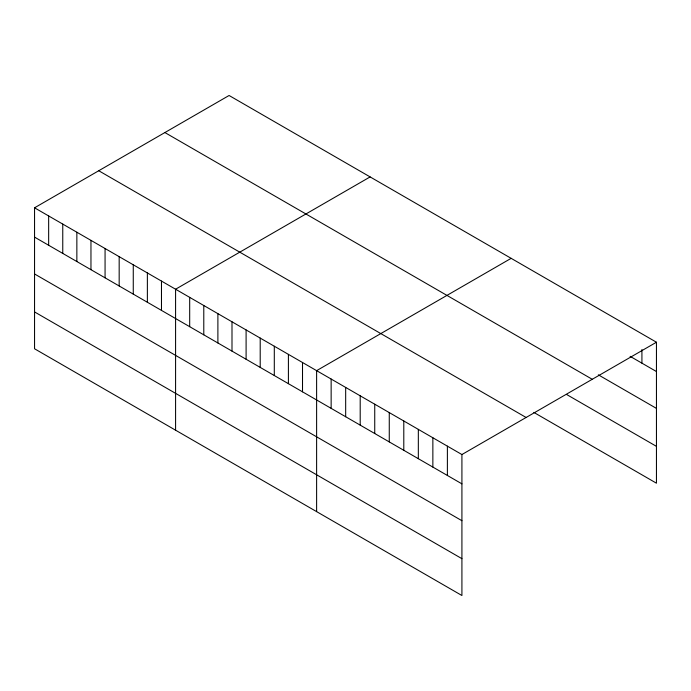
<?xml version="1.0" encoding="UTF-8"?>
<svg xmlns="http://www.w3.org/2000/svg" width="691" height="691" viewBox="0 0 691 691"><rect width="100%" height="100%" fill="white"/><g stroke="black" fill="none" stroke-linecap="round" stroke-linejoin="round"><path stroke-width="1.04" d="M34.55 207.801L461.916 454.54L461.916 595.512L34.55 348.774L34.55 207.801L229.084 95.488L656.45 342.226L656.45 483.199L533.849 412.415M370.117 176.913L175.583 289.227L175.583 430.199M511.141 258.339L316.616 370.652L316.616 511.616M461.916 454.54L656.45 342.226M630.114 356.34L656.45 371.542M598.328 374.833L656.45 408.39M164.89 132.551L592.256 379.29M566.542 394.449L656.45 446.351M98.744 170.737L526.11 417.476M34.55 237.117L461.916 483.855M34.55 273.964L461.916 520.703M34.55 311.926L461.916 558.665M641.922 349.542L641.922 363.155M447.388 446.153L447.388 475.468M432.86 437.766L432.86 467.081M418.331 429.37L418.331 458.686M403.794 420.983L403.794 450.299M389.266 412.596L389.266 441.912M374.738 404.209L374.738 433.525M360.201 395.813L360.201 425.129M345.673 387.426L345.673 416.742M331.144 379.039L331.144 408.355M302.511 362.507L302.511 391.823M288.406 354.362L288.406 383.678M274.301 346.226L274.301 375.541M260.205 338.08L260.205 367.396M246.1 329.935L246.1 359.251M231.995 321.79L231.995 351.106M217.89 313.654L217.89 342.969M203.785 305.508L203.785 334.824M189.688 297.363L189.688 326.679M161.478 281.082L161.478 310.397M147.373 272.936L147.373 302.252M133.268 264.8L133.268 294.116M119.172 256.655L119.172 285.97M105.067 248.51L105.067 277.825M90.962 240.373L90.962 269.689M76.856 232.228L76.856 261.543M62.76 224.083L62.76 253.398M48.655 215.946L48.655 245.262"/></g></svg>
